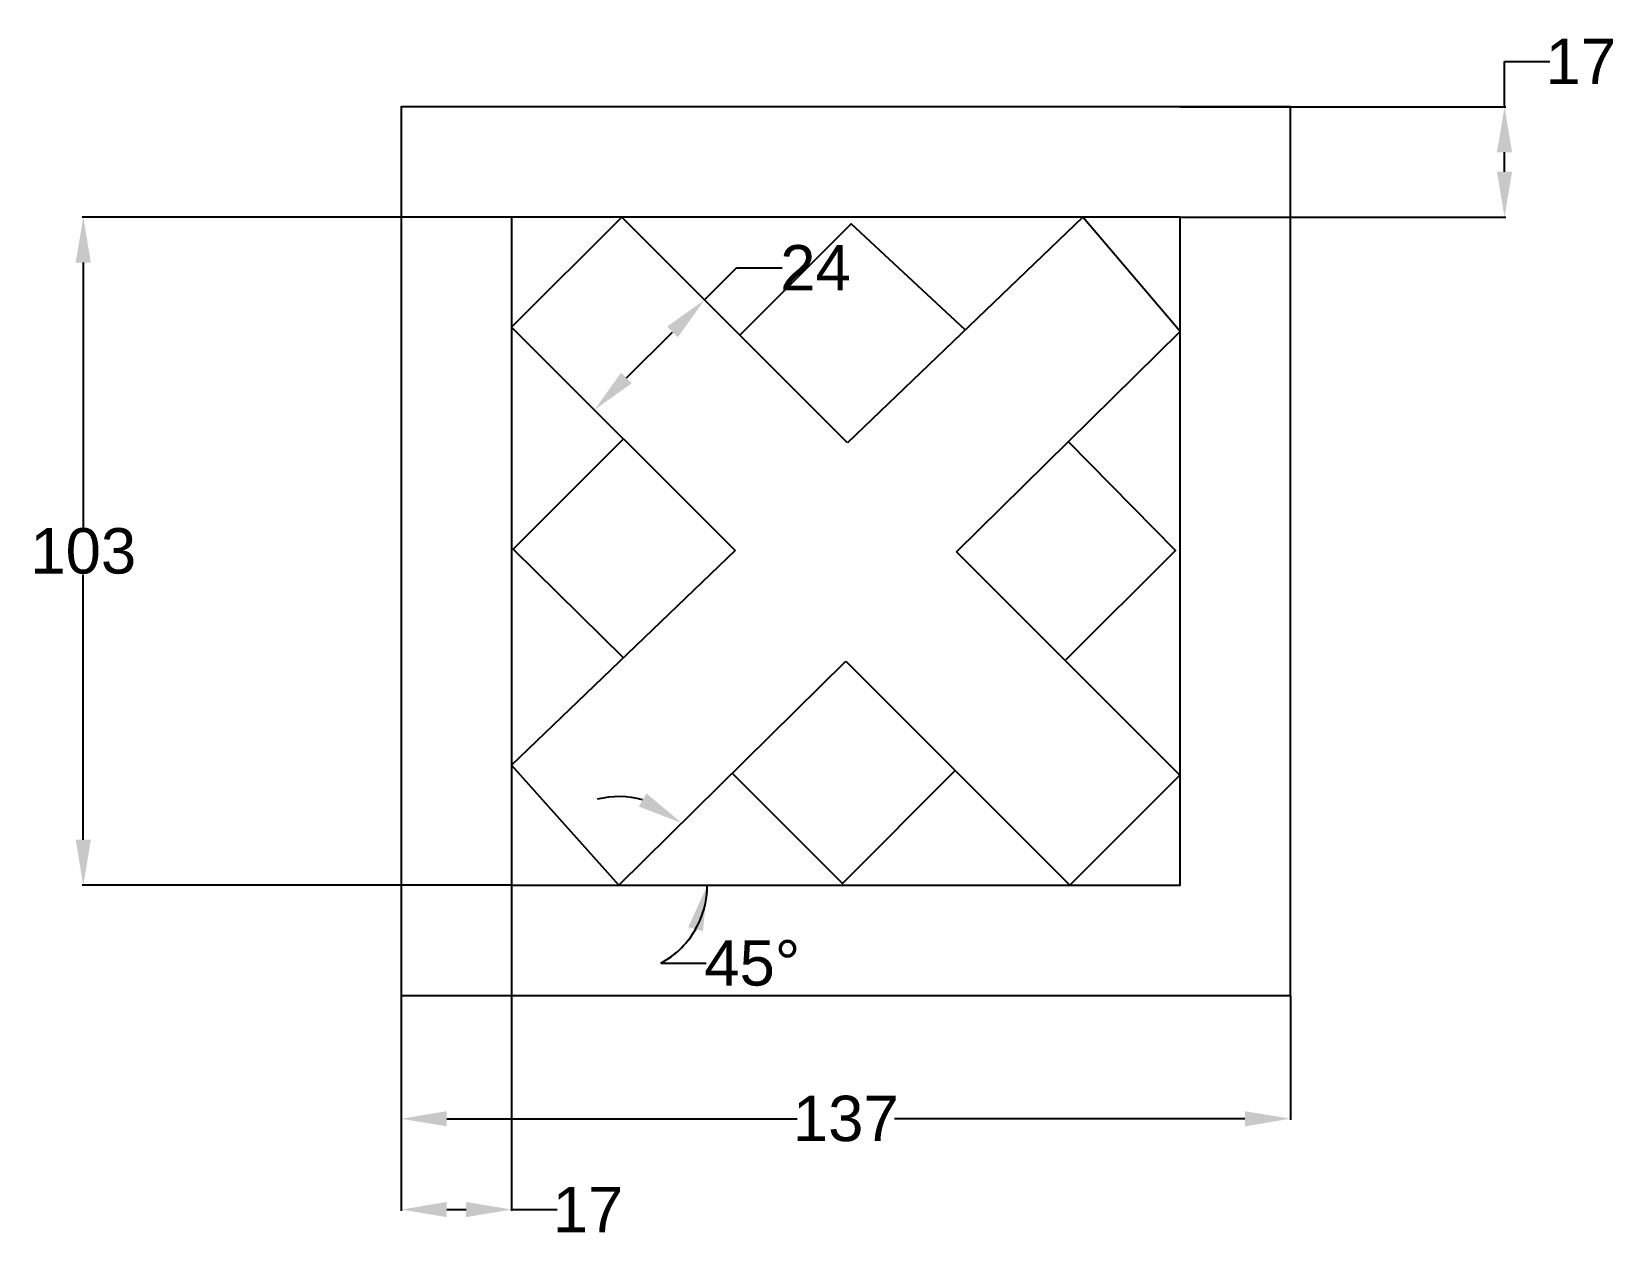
# Model space of a CAD drawing. Header units: inches. Extents: x 68 to 312, y 24 to 211.
import ezdxf

# ---------------------------------------------------------------- set-up
doc = ezdxf.new("R2010")
doc.units = ezdxf.units.IN
doc.header["$MEASUREMENT"] = 0
doc.styles.get("Standard").update_dxf_attribs({"font": 'arial.ttf'})
doc.dimstyles.get("Standard").update_dxf_attribs({"dimtxt": 7, "dimasz": 7, "dimexe": 0.18, "dimexo": 0.0625, "dimgap": 0.09, "dimtad": 0, "dimtih": 1, "dimtoh": 1, "dimdec": 0, "dimzin": 0, "dimdsep": 46, "dimtxsty": 'Standard', "dimcen": 0.09, "dimadec": 0, "dimazin": 0, "dimtfac": 1, "dimtdec": 0, "dimtofl": 0, "dimtmove": 0, "dimatfit": 3, "dimfxl": 1, "dimtolj": 1, "dimtzin": 0, "dimarcsym": 0})

# ---------------------------------------------------------------- blocks, each defined once
blk = doc.blocks.new('*D6')
at = {"color": 0, "lineweight": -2, "transparency": 16777216}
for p, q in [((124.5, 61.94), (124.5, 42.82)), ((261.5, 61.94), (261.5, 42.82)), ((131.5, 43), (185.51, 43)), ((254.5, 43), (200.49, 43))]:
    blk.add_line(p, q, dxfattribs=at)
at = {"color": 0, "transparency": 16777216}
for points in [[(131.5, 44.17), (131.5, 41.83), (124.5, 43)], [(254.5, 44.17), (254.5, 41.83), (261.5, 43)]]:
    blk.add_solid(points, dxfattribs=at)
at = {"layer": 'Defpoints', "color": 0, "transparency": 16777216}
for p in [(124.5, 62), (261.5, 62), (261.5, 43)]:
    blk.add_point(p, dxfattribs=at)
at = {"color": 0, "transparency": 16777216, "insert": (193, 43), "char_height": 7, "attachment_point": 5}
blk.add_mtext('\\A1;137', dxfattribs=at)
blk = doc.blocks.new('*D7')
at = {"color": 0, "lineweight": -2, "transparency": 16777216}
for p, q in [((158.53, 181.94), (171.36, 169.12)), ((171.23, 169.24), (176.18, 174.19)), ((176.18, 174.19), (183.18, 174.19)), ((141.56, 164.97), (154.38, 152.14)), ((159.21, 157.22), (166.28, 164.29))]:
    blk.add_line(p, q, dxfattribs=at)
at = {"color": 0, "transparency": 16777216}
for points in [[(165.45, 165.12), (167.1, 163.47), (171.23, 169.24)], [(158.38, 158.05), (160.03, 156.4), (154.26, 152.27)]]:
    blk.add_solid(points, dxfattribs=at)
at = {"layer": 'Defpoints', "color": 0, "transparency": 16777216}
for p in [(158.49, 181.99), (171.23, 169.24), (141.51, 165.01)]:
    blk.add_point(p, dxfattribs=at)
at = {"color": 0, "transparency": 16777216, "insert": (188.33, 174.19), "char_height": 7, "attachment_point": 5}
blk.add_mtext('\\A1;24', dxfattribs=at)
blk = doc.blocks.new('*D8')
at = {"color": 0, "lineweight": -2, "transparency": 16777216}
for p, q in [((124.5, 78.94), (124.5, 28.82)), ((141.5, 78.94), (141.5, 28.82)), ((131.5, 29), (134.5, 29)), ((141.5, 29), (148.5, 29))]:
    blk.add_line(p, q, dxfattribs=at)
at = {"color": 0, "transparency": 16777216}
for points in [[(131.5, 30.17), (131.5, 27.83), (124.5, 29)], [(134.5, 30.17), (134.5, 27.83), (141.5, 29)]]:
    blk.add_solid(points, dxfattribs=at)
at = {"layer": 'Defpoints', "color": 0, "transparency": 16777216}
for p in [(124.5, 79), (141.5, 79), (141.5, 29)]:
    blk.add_point(p, dxfattribs=at)
at = {"color": 0, "transparency": 16777216, "insert": (153.27, 29), "char_height": 7, "attachment_point": 5}
blk.add_mtext('\\A1;17', dxfattribs=at)
blk = doc.blocks.new('*D9')
at = {"color": 0, "lineweight": -2, "transparency": 16777216}
for p, q in [((294.5, 199), (294.5, 206)), ((294.5, 206), (301.5, 206)), ((244.56, 199), (294.68, 199)), ((294.5, 189), (294.5, 192)), ((244.56, 182), (294.68, 182))]:
    blk.add_line(p, q, dxfattribs=at)
at = {"color": 0, "transparency": 16777216}
for points in [[(293.33, 192), (295.67, 192), (294.5, 199)], [(293.33, 189), (295.67, 189), (294.5, 182)]]:
    blk.add_solid(points, dxfattribs=at)
at = {"layer": 'Defpoints', "color": 0, "transparency": 16777216}
for p in [(244.5, 199), (294.5, 199), (244.5, 182)]:
    blk.add_point(p, dxfattribs=at)
at = {"color": 0, "transparency": 16777216, "insert": (306.27, 206), "char_height": 7, "attachment_point": 5}
blk.add_mtext('\\A1;17', dxfattribs=at)
blk = doc.blocks.new('*D10')
at = {"color": 0, "lineweight": -2, "transparency": 16777216}
for p, q in [((141.44, 182), (75.32, 182)), ((75.5, 175), (75.5, 134.17)), ((75.5, 86), (75.5, 126.83)), ((141.44, 79), (75.32, 79))]:
    blk.add_line(p, q, dxfattribs=at)
at = {"color": 0, "transparency": 16777216}
for points in [[(74.33, 175), (76.67, 175), (75.5, 182)], [(74.33, 86), (76.67, 86), (75.5, 79)]]:
    blk.add_solid(points, dxfattribs=at)
at = {"layer": 'Defpoints', "color": 0, "transparency": 16777216}
for p in [(141.5, 182), (75.5, 79), (141.5, 79)]:
    blk.add_point(p, dxfattribs=at)
at = {"color": 0, "transparency": 16777216, "insert": (75.5, 130.5), "char_height": 7, "attachment_point": 5}
blk.add_mtext('\\A1;103', dxfattribs=at)
blk = doc.blocks.new('*D11')
at = {"color": 0, "lineweight": -2, "transparency": 16777216}
blk.add_line((164.48, 66.98), (171.48, 66.98), dxfattribs=at)
for start, end in [(74.3148, 104.0147), (298.3288, 0), (300.6003, 330.3001)]:
    blk.add_arc((158, 79), 13.66, start, end, dxfattribs=at)
at = {"color": 0, "transparency": 16777216}
for points in [[(162.28, 93.15), (161.1, 91.14), (167.72, 88.59)], [(168.73, 72.53), (170.99, 71.93), (171.66, 79)]]:
    blk.add_solid(points, dxfattribs=at)
at = {"layer": 'Defpoints', "color": 0, "transparency": 16777216}
for p in [(193, 113.53), (169.86, 85.78), (141.5, 79), (158, 79), (244.5, 79)]:
    blk.add_point(p, dxfattribs=at)
at = {"color": 0, "transparency": 16777216, "insert": (178.58, 66.98), "char_height": 7, "attachment_point": 5}
blk.add_mtext('\\A1;45°', dxfattribs=at)

msp = doc.modelspace()

# ---------------------------------------------------------------- linework, layer by layer
for points in [[(124.5, 62), (261.5, 62), (261.5, 199), (124.5, 199), (124.5, 62)], [(193.26, 147.21), (158.49, 181.99), (141.51, 165.01), (175.95, 130.58)], [(211.38, 164.6), (193.83, 180.97), (176.66, 163.81)], [(210.08, 130.39), (244.5, 164.35), (229.5, 182), (193.26, 147.21)], [(158.73, 147.8), (141.76, 130.83), (158.72, 114.04)], [(226.82, 113.65), (243.79, 130.62), (227.29, 147.37)], [(175.95, 130.58), (141.5, 97.5)], [(227.51, 79.01), (244.49, 95.99), (210.08, 130.39)], [(141.5, 97.5), (158, 79), (193, 113.53)], [(193, 113.53), (227.51, 79.01)], [(175.5, 96.27), (192.47, 79.29), (209.85, 96.68)]]:
    msp.add_lwpolyline(points)
msp.add_lwpolyline([(141.5, 79), (244.5, 79), (244.5, 182), (141.5, 182)], close=True)

# ---------------------------------------------------------------- dimensions: what is measured, and where the dimension line sits
for base, p1, p2, picture, middle in [((294.5, 199), (244.5, 182), (244.5, 199), '*D9', (306.27, 206)), ((75.5, 79), (141.5, 182), (141.5, 79), '*D10', (75.5, 130.5))]:
    dim = msp.add_linear_dim(base=base, p1=p1, p2=p2, angle=90, dimstyle='Standard')
    dim.commit()
    dim.dimension.update_dxf_attribs({"geometry": picture, "text_midpoint": middle})
dim = msp.add_aligned_dim(p1=(141.51, 165.01), p2=(158.49, 181.99), distance=-18.02, dimstyle='Standard')
dim.commit()
dim.dimension.update_dxf_attribs({"geometry": '*D7', "text_midpoint": (188.33, 174.19)})
dim = msp.add_angular_dim_2l(base=(169.86, 85.78), line1=((141.5, 79), (244.5, 79)), line2=((158, 79), (193, 113.53)), dimstyle='Standard')
dim.commit()
dim.dimension.update_dxf_attribs({"geometry": '*D11', "text_midpoint": (178.58, 66.98)})
for base, p1, p2, picture, middle in [((141.5, 29), (124.5, 79), (141.5, 79), '*D8', (153.27, 29)), ((261.5, 43), (124.5, 62), (261.5, 62), '*D6', (193, 43))]:
    dim = msp.add_linear_dim(base=base, p1=p1, p2=p2, dimstyle='Standard')
    dim.commit()
    dim.dimension.update_dxf_attribs({"geometry": picture, "text_midpoint": middle})

doc.saveas('drawing.dxf')
